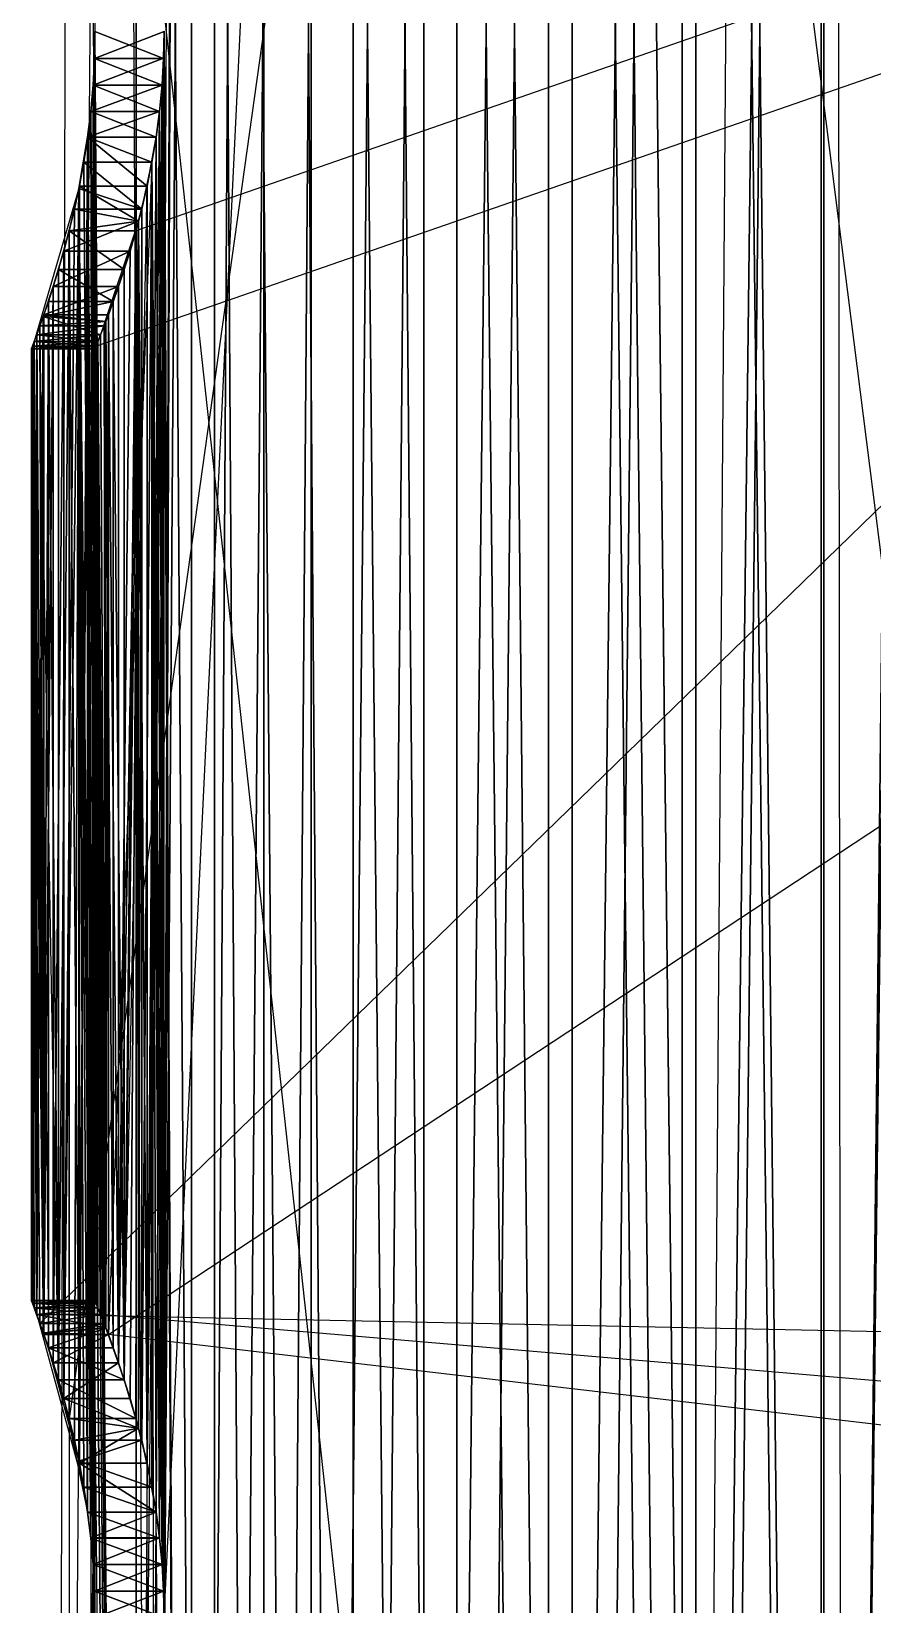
# Model space of a CAD drawing. Extents: x 234 to 504, y 2754 to 8450.
# Drawn here: x 234.2 to 371.6, y 5345.1 to 5601.9 of the extents above; entities that cross this region are included whole.
import ezdxf

# ---------------------------------------------------------------- set-up
doc = ezdxf.new("R2010")
doc.units = 0
doc.layers.get('0').update_dxf_attribs({"linetype": 'CONTINUOUS'})

msp = doc.modelspace()

# ---------------------------------------------------------------- linework, layer by layer
at = {"color": 7}
for points in [[(260.38, 6551.26, -296.42), (260.38, 4652.49, -296.42), (255.9, 5342.95, -287.59), (260.38, 6551.26, -296.42), (255.9, 5342.95, -287.59), (260.38, 4652.49, -296.42), (255.81, 5338.57, -287.41), (255.9, 5342.95, -287.59), (405.27, 8450.03, -116.97)], [(385.98, 6551.26, -102.26), (363.16, 4652.49, -101.29), (363.16, 6551.26, -101.29), (363.16, 4652.49, -101.29), (385.98, 6551.26, -102.26), (385.98, 4652.49, -102.26), (363.16, 4652.49, -101.29), (363.16, 4652.49, -101.29), (385.98, 4652.49, -102.26), (368.88, 2753.73, -101.17), (363.16, 4652.49, -101.29), (368.88, 2753.73, -101.17), (385.98, 4652.49, -102.26), (385.98, 2753.73, -102.26), (368.88, 2753.73, -101.17), (303.72, 8450.03, -129.98)], [(303.72, 8450.03, -129.98), (368.88, 2753.73, -111.52)], [(363.16, 6551.26, -101.29), (340.51, 4652.49, -104.19), (340.51, 4652.49, -104.19), (363.16, 6551.26, -101.29), (363.16, 4652.49, -101.29), (340.51, 4652.49, -104.19), (368.88, 8450.03, -101.17)], [(363.16, 8450.03, -101.29), (368.88, 2753.73, -101.17)], [(241.93, 6551.26, -190.95), (237.81, 4783.47, -205.01)], [(405.27, 6551.26, -116.97), (240.41, 5375.49, -276.1), (242.06, 5368.21, -281.02), (240.41, 5569.34, -276.1), (240.41, 5375.49, -276.1), (240.41, 5116.56, -276.1), (242.06, 5109.29, -281.02), (240.41, 5310.42, -276.1), (240.41, 5116.56, -276.1), (240.41, 4857.64, -276.1)], [(241.93, 6551.26, -280.66), (493.16, 4566.18, -287.59), (491.57, 4652.49, -291.27), (491.57, 2753.73, -291.27), (493.16, 4566.18, -287.59), (491.57, 2753.73, -291.27), (491.57, 4652.49, -291.27), (480.43, 4652.49, -311.2), (491.57, 2753.73, -291.27)], [(251.34, 6551.26, -301.47), (244.52, 5597.49, -287.41), (244.29, 5593.12, -286.85), (251.34, 4652.49, -301.47), (244.52, 5597.49, -287.41), (251.34, 4652.49, -301.47), (244.29, 5593.12, -286.85), (243.91, 5588.82, -285.92), (251.34, 4652.49, -301.47)], [(251.34, 6551.26, -170.14), (251.34, 4652.49, -170.14), (244.6, 5601.89, -184.02), (251.34, 4652.49, -170.14), (251.34, 6551.26, -170.14)], [(246.38, 6551.26, -214.8), (255.9, 4566.2, -184.02), (255.81, 4561.79, -184.21), (260.38, 4652.49, -175.19), (255.9, 4566.2, -184.02), (260.38, 4652.49, -175.19), (255.81, 4561.79, -184.21), (260.38, 2753.73, -175.19), (260.38, 4652.49, -175.19), (260.38, 4652.49, -175.19), (260.38, 2753.73, -175.19), (272.18, 4652.49, -157.73), (260.38, 4652.49, -175.19), (272.18, 4652.49, -157.73), (260.38, 2753.73, -175.19)], [(251.34, 6551.26, -301.47), (264.12, 4652.49, -320.39), (264.12, 4652.49, -320.39), (251.34, 6551.26, -301.47), (251.34, 4652.49, -301.47), (264.12, 4652.49, -320.39), (251.34, 4652.49, -301.47), (251.34, 6551.26, -301.47)], [(264.12, 6551.26, -151.22), (251.34, 4652.49, -170.14), (251.34, 4652.49, -170.14), (264.12, 6551.26, -151.22), (264.12, 4652.49, -151.22), (251.34, 4652.49, -170.14), (264.12, 4652.49, -151.22), (264.12, 6551.26, -151.22)], [(260.38, 6551.26, -296.42), (255.14, 5356.02, -285.91), (254.59, 5360.2, -284.63), (255.9, 5601.88, -287.59), (255.14, 5356.02, -285.91), (255.9, 5601.88, -287.59), (254.59, 5360.2, -284.63), (253.11, 5368.21, -281.02), (255.9, 5601.88, -287.59)], [(260.38, 4652.49, -296.42), (255.15, 5329.89, -285.92), (255.56, 5334.2, -286.85), (260.38, 4652.49, -296.42), (255.9, 5342.95, -287.59), (255.81, 5347.34, -287.41), (260.38, 6551.26, -296.42), (255.9, 5342.95, -287.59), (255.9, 5601.88, -287.59)], [(260.38, 6551.26, -296.42), (255.81, 5347.34, -287.41), (255.9, 5601.88, -287.59)], [(260.38, 6551.26, -175.19), (255.81, 5338.56, -184.21)], [(255.9, 5601.9, -184.02), (260.38, 4652.49, -175.19), (260.38, 6551.26, -175.19)], [(260.38, 6551.26, -175.19), (260.38, 4652.49, -175.19), (272.18, 6551.26, -157.73)], [(272.18, 6551.26, -157.73), (260.38, 4652.49, -175.19), (272.18, 4652.49, -157.73), (272.18, 6551.26, -157.73)], [(272.18, 6551.26, -313.88), (272.18, 4652.49, -313.88), (260.38, 6551.26, -296.42)], [(260.38, 6551.26, -296.42), (272.18, 4652.49, -313.88), (260.38, 4652.49, -296.42), (260.38, 6551.26, -296.42)], [(264.12, 6551.26, -320.39), (279.93, 4652.49, -336.88), (279.93, 4652.49, -336.88), (264.12, 6551.26, -320.39), (264.12, 4652.49, -320.39), (279.93, 4652.49, -336.88), (264.12, 4652.49, -320.39), (264.12, 6551.26, -320.39)], [(279.93, 6551.26, -134.74), (264.12, 4652.49, -151.22), (264.12, 4652.49, -151.22), (279.93, 6551.26, -134.74), (279.93, 4652.49, -134.74), (264.12, 4652.49, -151.22), (279.93, 4652.49, -134.74), (279.93, 6551.26, -134.74)], [(272.18, 6551.26, -157.73), (272.18, 4652.49, -157.73), (286.77, 6551.26, -142.51)], [(286.77, 6551.26, -142.51), (272.18, 4652.49, -157.73), (286.77, 4652.49, -142.51), (286.77, 6551.26, -142.51)], [(286.77, 6551.26, -329.1), (286.77, 4652.49, -329.1), (272.18, 6551.26, -313.88)], [(272.18, 6551.26, -313.88), (286.77, 4652.49, -329.1), (272.18, 4652.49, -313.88), (272.18, 6551.26, -313.88)], [(279.93, 6551.26, -336.88), (298.29, 4652.49, -350.46), (298.29, 4652.49, -350.46), (279.93, 6551.26, -336.88), (279.93, 4652.49, -336.88), (298.29, 4652.49, -350.46), (279.93, 4652.49, -336.88), (279.93, 6551.26, -336.88)], [(298.29, 6551.26, -121.16), (279.93, 4652.49, -134.74), (279.93, 4652.49, -134.74), (298.29, 6551.26, -121.16), (298.29, 4652.49, -121.16), (279.93, 4652.49, -134.74), (298.29, 4652.49, -121.16), (298.29, 6551.26, -121.16)], [(286.77, 6551.26, -142.51), (286.77, 4652.49, -142.51), (303.72, 6551.26, -129.98)], [(303.72, 6551.26, -129.98), (286.77, 4652.49, -142.51), (303.72, 4652.49, -129.98), (303.72, 6551.26, -129.98)], [(303.72, 6551.26, -341.64), (303.72, 4652.49, -341.64), (286.77, 6551.26, -329.1)], [(286.77, 6551.26, -329.1), (303.72, 4652.49, -341.64), (286.77, 4652.49, -329.1), (286.77, 6551.26, -329.1)], [(298.29, 6551.26, -350.46), (318.68, 4652.49, -360.74), (318.68, 4652.49, -360.74), (298.29, 6551.26, -350.46), (298.29, 4652.49, -350.46), (318.68, 4652.49, -360.74), (298.29, 4652.49, -350.46), (298.29, 6551.26, -350.46)], [(318.68, 6551.26, -110.88), (298.29, 4652.49, -121.16), (298.29, 4652.49, -121.16), (318.68, 6551.26, -110.88), (318.68, 4652.49, -110.88), (298.29, 4652.49, -121.16), (318.68, 4652.49, -110.88), (318.68, 6551.26, -110.88)], [(303.72, 6551.26, -129.98), (303.72, 4652.49, -129.98), (322.54, 6551.26, -120.49)], [(322.54, 6551.26, -120.49), (303.72, 4652.49, -129.98), (322.54, 4652.49, -120.49), (322.54, 6551.26, -120.49)], [(322.54, 6551.26, -351.13), (322.54, 4652.49, -351.13), (303.72, 6551.26, -341.64)], [(303.72, 6551.26, -341.64), (322.54, 4652.49, -351.13), (303.72, 4652.49, -341.64), (303.72, 6551.26, -341.64)], [(318.68, 6551.26, -360.74), (340.51, 4652.49, -367.42), (340.51, 4652.49, -367.42), (318.68, 6551.26, -360.74), (318.68, 4652.49, -360.74), (340.51, 4652.49, -367.42), (318.68, 4652.49, -360.74), (318.68, 6551.26, -360.74)], [(340.51, 6551.26, -104.19), (318.68, 4652.49, -110.88), (318.68, 4652.49, -110.88), (340.51, 6551.26, -104.19), (340.51, 4652.49, -104.19), (318.68, 4652.49, -110.88), (340.51, 4652.49, -104.19), (340.51, 6551.26, -104.19)], [(322.54, 6551.26, -120.49), (322.54, 4652.49, -120.49), (342.7, 6551.26, -114.31)], [(342.7, 6551.26, -114.31), (322.54, 4652.49, -120.49), (342.7, 4652.49, -114.31), (342.7, 6551.26, -114.31)], [(342.7, 6551.26, -357.3), (342.7, 4652.49, -357.3), (322.54, 6551.26, -351.13)], [(322.54, 6551.26, -351.13), (342.7, 4652.49, -357.3), (322.54, 4652.49, -351.13), (322.54, 6551.26, -351.13)], [(340.51, 6551.26, -367.42), (363.16, 4652.49, -370.33), (363.16, 4652.49, -370.33), (340.51, 6551.26, -367.42), (340.51, 4652.49, -367.42), (363.16, 4652.49, -370.33), (340.51, 4652.49, -367.42), (340.51, 6551.26, -367.42)], [(342.7, 6551.26, -114.31), (342.7, 4652.49, -114.31), (363.6, 6551.26, -111.64)], [(363.6, 6551.26, -111.64), (342.7, 4652.49, -114.31), (363.6, 4652.49, -111.64), (363.6, 6551.26, -111.64)], [(363.6, 6551.26, -359.98), (363.6, 4652.49, -359.98), (342.7, 6551.26, -357.3)], [(342.7, 6551.26, -357.3), (363.6, 4652.49, -359.98), (342.7, 4652.49, -357.3), (342.7, 6551.26, -357.3)], [(363.16, 6551.26, -370.33), (385.98, 4652.49, -369.36), (385.98, 4652.49, -369.36), (363.16, 6551.26, -370.33), (363.16, 4652.49, -370.33), (385.98, 4652.49, -369.36), (363.16, 4652.49, -370.33), (363.16, 6551.26, -370.33)], [(363.6, 6551.26, -111.64), (363.6, 4652.49, -111.64), (384.67, 6551.26, -112.53)], [(384.67, 6551.26, -112.53), (363.6, 4652.49, -111.64), (384.67, 4652.49, -112.53), (384.67, 6551.26, -112.53)], [(363.6, 6551.26, -359.98), (384.67, 4652.49, -359.08), (363.6, 4652.49, -359.98), (363.6, 6551.26, -359.98)], [(493, 5653.27, -242.18), (251.31, 5569.34, -276.1), (251.73, 5570.91, -277.31), (249.4, 5381.83, -270.02), (251.31, 5569.34, -276.1), (251.31, 5310.42, -276.1), (251.73, 5311.98, -277.31), (249.4, 5122.9, -270.02), (251.31, 5310.42, -276.1), (490.16, 4869.2, -262.96), (489.13, 4866.27, -267.22), (490.16, 5039.93, -262.96), (490.16, 4869.2, -262.96), (244.62, 4617.92, -238.01), (244.6, 4617.97, -235.81), (244.6, 4652.49, -235.81), (244.62, 4617.92, -238.01), (251.31, 4274.73, -276.1), (251.73, 4276.29, -277.31), (249.4, 4087.21, -270.02), (251.31, 4274.73, -276.1), (251.31, 4015.81, -276.1)], [(500.75, 5387.05, -262.96), (235.1, 5392.47, -220.64), (234.4, 5550.51, -229.23), (234.68, 5551.26, -224.88), (235.1, 5392.47, -220.64), (242.78, 5364.28, -188.62), (241.98, 5368.57, -190.8), (241.98, 5576.26, -190.8), (242.78, 5364.28, -188.62), (241.98, 5576.26, -190.8), (241.98, 5368.57, -190.8), (241.26, 5371.95, -192.9), (241.98, 5576.26, -190.8), (241.98, 5576.26, -190.8), (241.26, 5371.95, -192.9), (239.53, 5378.78, -198.42), (241.98, 5576.26, -190.8), (234.68, 5551.26, -224.88), (235.1, 5552.36, -220.64), (235.1, 5392.47, -220.64), (234.68, 5551.26, -224.88), (235.1, 5392.47, -220.64), (235.1, 5552.36, -220.64), (236.18, 5555.36, -213.05), (235.1, 5392.47, -220.64), (235.1, 5392.47, -220.64), (236.18, 5555.36, -213.05), (236.18, 5389.47, -213.05), (235.1, 5392.47, -220.64), (236.18, 5389.47, -213.05), (236.18, 5555.36, -213.05), (236.27, 5389.19, -212.49), (236.18, 5389.47, -213.05), (236.18, 5555.36, -213.05), (236.27, 5555.64, -212.49), (236.27, 5389.19, -212.49), (236.18, 5555.36, -213.05), (236.27, 5389.19, -212.49), (236.27, 5555.64, -212.49), (237.81, 5560.24, -205.01), (236.27, 5389.19, -212.49), (236.27, 5389.19, -212.49), (237.81, 5560.24, -205.01), (237.81, 5384.59, -205.01), (236.27, 5389.19, -212.49), (237.81, 5384.59, -205.01), (237.81, 5560.24, -205.01), (239.53, 5566.04, -198.42), (237.81, 5384.59, -205.01), (237.81, 5384.59, -205.01), (239.53, 5566.04, -198.42), (239.53, 5378.78, -198.42), (237.81, 5384.59, -205.01), (239.53, 5378.78, -198.42), (239.53, 5566.04, -198.42), (241.26, 5572.88, -192.9), (239.53, 5378.78, -198.42), (239.53, 5378.78, -198.42), (241.26, 5572.88, -192.9), (241.98, 5576.26, -190.8), (239.53, 5378.78, -198.42), (243.4, 5360.2, -284.63), (243.4, 5584.62, -284.63), (242.06, 5368.21, -281.02), (243.4, 5360.2, -284.63), (242.06, 5368.21, -281.02), (243.4, 5584.62, -284.63), (242.06, 5576.62, -281.02), (242.06, 5368.21, -281.02), (242.06, 5368.21, -281.02), (242.06, 5576.62, -281.02), (240.41, 5569.34, -276.1), (242.06, 5368.21, -281.02), (237.01, 5387.05, -262.96), (238.66, 5381.83, -270.02), (237.01, 5557.78, -262.96), (237.01, 5387.05, -262.96), (240.41, 5375.49, -276.1), (240.41, 5569.34, -276.1), (238.66, 5381.83, -270.02), (240.41, 5375.49, -276.1), (238.66, 5381.83, -270.02), (240.41, 5569.34, -276.1), (238.66, 5563, -270.02), (238.66, 5381.83, -270.02), (238.66, 5381.83, -270.02), (238.66, 5563, -270.02), (237.01, 5557.78, -262.96), (238.66, 5381.83, -270.02), (235.63, 5553.83, -255.12), (235.1, 5552.36, -250.98), (236.19, 5389.43, -258.64), (235.63, 5553.83, -255.12), (237.01, 5387.05, -262.96), (237.01, 5557.78, -262.96), (236.19, 5389.43, -258.64), (237.01, 5387.05, -262.96), (236.19, 5389.43, -258.64), (237.01, 5557.78, -262.96), (236.18, 5555.36, -258.56), (236.19, 5389.43, -258.64), (236.19, 5389.43, -258.64), (236.18, 5555.36, -258.56), (235.63, 5553.83, -255.12), (236.19, 5389.43, -258.64), (235.1, 5392.47, -220.64), (234.68, 5393.58, -224.9), (234.4, 5550.51, -229.23), (235.1, 5392.47, -220.64), (234.4, 5550.51, -229.23), (234.68, 5393.58, -224.9), (234.4, 5394.32, -229.23), (234.4, 5550.51, -229.23), (234.4, 5550.51, -229.23), (234.4, 5394.32, -229.23), (234.24, 5550.09, -235.81), (234.4, 5550.51, -229.23), (234.24, 5550.09, -235.81), (234.4, 5394.32, -229.23), (234.24, 5394.74, -235.81), (234.24, 5550.09, -235.81), (234.24, 5550.09, -235.81), (234.24, 5394.74, -235.81), (234.26, 5550.14, -238), (234.24, 5550.09, -235.81), (234.26, 5550.14, -238), (234.24, 5394.74, -235.81), (234.26, 5394.69, -238.01), (234.26, 5550.14, -238), (234.26, 5550.14, -238), (234.26, 5394.69, -238.01), (234.4, 5550.51, -242.38), (234.26, 5550.14, -238), (234.26, 5394.69, -238.01), (234.4, 5394.32, -242.4), (234.4, 5550.51, -242.38), (234.26, 5394.69, -238.01), (234.4, 5550.51, -242.38), (234.4, 5394.32, -242.4), (234.68, 5393.58, -246.72), (234.4, 5550.51, -242.38), (234.4, 5550.51, -242.38), (234.68, 5393.58, -246.72), (235.09, 5392.47, -250.96), (234.4, 5550.51, -242.38), (235.1, 5552.36, -250.98), (234.68, 5551.25, -246.72), (236.19, 5389.43, -258.64), (235.1, 5552.36, -250.98), (236.19, 5389.43, -258.64), (234.68, 5551.25, -246.72), (234.4, 5550.51, -242.38), (236.19, 5389.43, -258.64), (236.19, 5389.43, -258.64), (234.4, 5550.51, -242.38), (235.63, 5391, -255.12), (236.19, 5389.43, -258.64), (235.63, 5391, -255.12), (234.4, 5550.51, -242.38), (235.09, 5392.47, -250.96), (235.63, 5391, -255.12), (502.13, 5649.93, -216.51)], [(485.52, 5371.95, -192.9), (245.52, 5392.47, -250.96), (245.08, 5393.58, -246.72), (244.77, 5550.51, -242.38), (245.52, 5392.47, -250.96), (245.52, 5392.47, -250.96), (244.77, 5550.51, -242.38), (246.11, 5391, -255.12), (245.52, 5392.47, -250.96), (245.08, 5393.58, -246.72), (244.77, 5394.32, -242.41), (244.77, 5550.51, -242.38), (245.08, 5393.58, -246.72), (244.77, 5550.51, -242.38), (244.77, 5394.32, -242.41), (244.62, 5394.69, -238.01), (244.77, 5550.51, -242.38), (244.77, 5550.51, -242.38), (244.62, 5394.69, -238.01), (244.62, 5550.14, -238), (244.77, 5550.51, -242.38), (246.11, 5391, -255.12), (244.77, 5550.51, -242.38), (246.39, 5390.26, -256.86), (246.11, 5391, -255.12), (246.39, 5390.26, -256.86), (244.77, 5550.51, -242.38), (245.08, 5551.25, -246.72), (246.39, 5390.26, -256.86), (246.39, 5390.26, -256.86), (245.08, 5551.25, -246.72), (245.53, 5552.36, -250.98), (246.39, 5390.26, -256.86), (249.4, 5381.83, -270.02), (251.73, 5570.91, -277.31), (251.31, 5375.49, -276.1), (249.4, 5381.83, -270.02), (253.11, 5576.62, -281.02), (253.11, 5368.21, -281.02), (251.73, 5570.91, -277.31), (253.11, 5576.62, -281.02), (251.73, 5570.91, -277.31), (253.11, 5368.21, -281.02), (251.73, 5373.92, -277.31), (251.73, 5570.91, -277.31), (251.73, 5570.91, -277.31), (251.73, 5373.92, -277.31), (251.31, 5375.49, -276.1), (251.73, 5570.91, -277.31), (245.53, 5552.36, -250.98), (246.11, 5553.83, -255.12), (246.39, 5390.26, -256.86), (245.53, 5552.36, -250.98), (246.39, 5390.26, -256.86), (246.11, 5553.83, -255.12), (246.38, 5554.54, -256.81), (246.39, 5390.26, -256.86), (246.39, 5390.26, -256.86), (246.38, 5554.54, -256.81), (247.6, 5387.05, -262.96), (246.39, 5390.26, -256.86), (247.6, 5387.05, -262.96), (246.38, 5554.54, -256.81), (247.6, 5557.78, -262.96), (247.6, 5387.05, -262.96), (247.6, 5387.05, -262.96), (247.6, 5557.78, -262.96), (249.4, 5381.83, -270.02), (247.6, 5387.05, -262.96), (249.4, 5381.83, -270.02), (247.6, 5557.78, -262.96), (249.4, 5563, -270.02), (249.4, 5381.83, -270.02), (249.4, 5381.83, -270.02), (249.4, 5563, -270.02), (251.31, 5569.34, -276.1), (249.4, 5381.83, -270.02), (248.47, 5384.59, -205.01), (251.73, 5570.91, -194.3), (250.35, 5566.04, -198.42), (248.47, 5384.59, -205.01), (250.35, 5566.04, -198.42), (248.47, 5560.24, -205.01), (248.47, 5384.59, -205.01), (250.35, 5566.04, -198.42), (248.47, 5384.59, -205.01), (248.47, 5560.24, -205.01), (246.8, 5555.64, -212.49), (248.47, 5384.59, -205.01), (248.47, 5384.59, -205.01), (246.8, 5555.64, -212.49), (246.8, 5389.19, -212.49), (248.47, 5384.59, -205.01), (248.47, 5384.59, -205.01), (250.35, 5378.78, -198.42), (251.73, 5570.91, -194.3), (248.47, 5384.59, -205.01), (251.73, 5570.91, -194.3), (250.35, 5378.78, -198.42), (251.73, 5373.92, -194.3), (251.73, 5570.91, -194.3), (251.73, 5570.91, -194.3), (251.73, 5373.92, -194.3), (252.24, 5572.88, -192.9), (251.73, 5570.91, -194.3), (252.24, 5572.88, -192.9), (251.73, 5373.92, -194.3), (252.24, 5371.95, -192.9), (252.24, 5572.88, -192.9), (252.24, 5572.88, -192.9), (252.24, 5371.95, -192.9), (253.9, 5580.55, -188.62), (252.24, 5572.88, -192.9), (253.9, 5580.55, -188.62), (252.24, 5371.95, -192.9), (253.9, 5364.28, -188.62), (253.9, 5580.55, -188.62), (253.9, 5580.55, -188.62), (253.9, 5364.28, -188.62), (254.59, 5360.23, -186.99), (253.9, 5580.55, -188.62), (246.8, 5389.19, -212.49), (246.8, 5555.64, -212.49), (246.38, 5390.29, -214.8), (246.8, 5389.19, -212.49), (246.38, 5390.29, -214.8), (246.8, 5555.64, -212.49), (246.38, 5554.54, -214.8), (246.38, 5390.29, -214.8), (246.38, 5390.29, -214.8), (246.38, 5554.54, -214.8), (245.52, 5552.36, -220.64), (246.38, 5390.29, -214.8), (245.52, 5552.36, -220.64), (245.08, 5551.26, -224.88), (246.38, 5390.29, -214.8), (245.52, 5552.36, -220.64), (246.38, 5390.29, -214.8), (245.08, 5551.26, -224.88), (244.77, 5550.51, -229.23), (246.38, 5390.29, -214.8), (246.38, 5390.29, -214.8), (244.77, 5550.51, -229.23), (245.52, 5392.47, -220.64), (246.38, 5390.29, -214.8), (245.52, 5392.47, -220.64), (244.77, 5550.51, -229.23), (245.08, 5393.58, -224.9), (245.52, 5392.47, -220.64), (244.62, 5550.14, -238), (244.62, 5394.69, -238.01), (244.6, 5550.09, -235.81), (244.62, 5550.14, -238), (244.6, 5550.09, -235.81), (244.62, 5394.69, -238.01), (244.6, 5394.74, -235.81), (244.6, 5550.09, -235.81), (244.6, 5550.09, -235.81), (244.6, 5394.74, -235.81), (244.77, 5550.51, -229.23), (244.6, 5550.09, -235.81), (244.77, 5550.51, -229.23), (244.6, 5394.74, -235.81), (244.77, 5394.32, -229.23), (244.77, 5550.51, -229.23), (244.77, 5550.51, -229.23), (244.77, 5394.32, -229.23), (245.08, 5393.58, -224.9), (244.77, 5550.51, -229.23), (486.45, 5634.41, -276.1)], [(236.18, 4652.49, -258.56), (243.91, 5614.94, -285.92)], [(251.34, 4652.49, -170.14), (244.52, 5597.48, -184.21), (244.6, 5601.89, -184.02), (251.34, 4652.49, -170.14), (244.29, 5610.61, -184.76)], [(481.86, 3530.49, -184.02), (255.81, 5606.27, -184.21)], [(244.6, 5601.89, -184.02), (255.81, 5597.48, -184.21), (255.9, 5601.9, -184.02), (255.81, 5597.48, -184.21), (244.6, 5601.89, -184.02), (244.52, 5597.48, -184.21), (255.81, 5597.48, -184.21), (255.81, 5597.48, -184.21), (244.52, 5597.48, -184.21), (255.56, 5593.1, -184.77), (255.81, 5597.48, -184.21), (255.56, 5593.1, -184.77), (244.52, 5597.48, -184.21), (244.29, 5593.1, -184.77), (255.56, 5593.1, -184.77), (255.56, 5593.1, -184.77), (244.29, 5593.1, -184.77), (255.15, 5588.83, -185.69), (255.56, 5593.1, -184.77), (255.15, 5588.83, -185.69), (244.29, 5593.1, -184.77), (243.91, 5588.83, -185.69), (255.15, 5588.83, -185.69), (255.15, 5588.83, -185.69), (243.91, 5588.83, -185.69), (254.59, 5584.63, -186.98), (255.15, 5588.83, -185.69), (254.59, 5584.63, -186.98), (243.91, 5588.83, -185.69), (243.41, 5584.63, -186.98), (254.59, 5584.63, -186.98), (254.59, 5584.63, -186.98), (243.41, 5584.63, -186.98), (253.9, 5580.55, -188.62), (254.59, 5584.63, -186.98), (253.9, 5580.55, -188.62), (243.41, 5584.63, -186.98), (242.78, 5580.55, -188.62), (253.9, 5580.55, -188.62), (253.9, 5580.55, -188.62), (242.78, 5580.55, -188.62), (252.24, 5572.88, -192.9), (253.9, 5580.55, -188.62), (242.78, 5580.55, -188.62), (241.98, 5576.26, -190.8), (252.24, 5572.88, -192.9), (242.78, 5580.55, -188.62), (252.24, 5572.88, -192.9), (241.98, 5576.26, -190.8), (241.26, 5572.88, -192.9), (252.24, 5572.88, -192.9), (252.24, 5572.88, -192.9), (241.26, 5572.88, -192.9), (251.73, 5570.91, -194.3), (252.24, 5572.88, -192.9), (251.73, 5570.91, -194.3), (241.26, 5572.88, -192.9), (239.53, 5566.04, -198.42), (251.73, 5570.91, -194.3), (251.73, 5570.91, -194.3), (239.53, 5566.04, -198.42), (250.35, 5566.04, -198.42), (251.73, 5570.91, -194.3), (250.35, 5566.04, -198.42), (239.53, 5566.04, -198.42), (237.81, 5560.24, -205.01), (250.35, 5566.04, -198.42), (250.35, 5566.04, -198.42), (237.81, 5560.24, -205.01), (248.47, 5560.24, -205.01), (250.35, 5566.04, -198.42), (248.47, 5560.24, -205.01), (237.81, 5560.24, -205.01), (236.27, 5555.64, -212.49), (248.47, 5560.24, -205.01), (248.47, 5560.24, -205.01), (236.27, 5555.64, -212.49), (246.8, 5555.64, -212.49), (248.47, 5560.24, -205.01), (246.8, 5555.64, -212.49), (236.27, 5555.64, -212.49), (246.38, 5554.54, -214.8), (246.8, 5555.64, -212.49), (246.38, 5554.54, -214.8), (236.27, 5555.64, -212.49), (236.18, 5555.36, -213.05), (246.38, 5554.54, -214.8), (246.38, 5554.54, -214.8), (236.18, 5555.36, -213.05), (245.52, 5552.36, -220.64), (246.38, 5554.54, -214.8), (245.52, 5552.36, -220.64), (236.18, 5555.36, -213.05), (235.1, 5552.36, -220.64), (245.52, 5552.36, -220.64), (245.52, 5552.36, -220.64), (235.1, 5552.36, -220.64), (245.08, 5551.26, -224.88), (245.52, 5552.36, -220.64), (245.08, 5551.26, -224.88), (235.1, 5552.36, -220.64), (234.68, 5551.26, -224.88), (245.08, 5551.26, -224.88), (245.08, 5551.26, -224.88), (234.68, 5551.26, -224.88), (244.77, 5550.51, -229.23), (245.08, 5551.26, -224.88), (244.77, 5550.51, -229.23), (234.68, 5551.26, -224.88), (234.4, 5550.51, -229.23), (244.77, 5550.51, -229.23), (244.77, 5550.51, -229.23), (234.4, 5550.51, -229.23), (244.6, 5550.09, -235.81), (244.77, 5550.51, -229.23), (244.6, 5550.09, -235.81), (234.4, 5550.51, -229.23), (234.24, 5550.09, -235.81), (244.6, 5550.09, -235.81), (244.6, 5550.09, -235.81), (234.24, 5550.09, -235.81), (244.62, 5550.14, -238), (244.6, 5550.09, -235.81), (244.62, 5550.14, -238), (234.24, 5550.09, -235.81), (234.26, 5550.14, -238), (244.62, 5550.14, -238), (244.62, 5550.14, -238), (234.26, 5550.14, -238), (244.77, 5550.51, -242.38), (244.62, 5550.14, -238), (244.77, 5550.51, -242.38), (234.26, 5550.14, -238), (234.4, 5550.51, -242.38), (244.77, 5550.51, -242.38), (244.77, 5550.51, -242.38), (234.4, 5550.51, -242.38), (245.08, 5551.25, -246.72), (244.77, 5550.51, -242.38), (245.08, 5551.25, -246.72), (234.4, 5550.51, -242.38), (234.68, 5551.25, -246.72), (245.08, 5551.25, -246.72), (245.08, 5551.25, -246.72), (234.68, 5551.25, -246.72), (245.53, 5552.36, -250.98), (245.08, 5551.25, -246.72), (245.53, 5552.36, -250.98), (234.68, 5551.25, -246.72), (235.1, 5552.36, -250.98), (245.53, 5552.36, -250.98), (245.53, 5552.36, -250.98), (235.1, 5552.36, -250.98), (246.11, 5553.83, -255.12), (245.53, 5552.36, -250.98), (246.11, 5553.83, -255.12), (235.1, 5552.36, -250.98), (235.63, 5553.83, -255.12), (246.11, 5553.83, -255.12), (246.11, 5553.83, -255.12), (235.63, 5553.83, -255.12), (246.38, 5554.54, -256.81), (246.11, 5553.83, -255.12), (246.38, 5554.54, -256.81), (235.63, 5553.83, -255.12), (236.18, 5555.36, -258.56), (246.38, 5554.54, -256.81), (246.38, 5554.54, -256.81), (236.18, 5555.36, -258.56), (247.6, 5557.78, -262.96), (246.38, 5554.54, -256.81), (236.18, 5555.36, -258.56), (237.01, 5557.78, -262.96), (247.6, 5557.78, -262.96), (236.18, 5555.36, -258.56), (247.6, 5557.78, -262.96), (237.01, 5557.78, -262.96), (238.66, 5563, -270.02), (247.6, 5557.78, -262.96), (247.6, 5557.78, -262.96), (238.66, 5563, -270.02), (249.4, 5563, -270.02), (247.6, 5557.78, -262.96), (249.4, 5563, -270.02), (238.66, 5563, -270.02), (240.41, 5569.34, -276.1), (249.4, 5563, -270.02), (249.4, 5563, -270.02), (240.41, 5569.34, -276.1), (251.31, 5569.34, -276.1), (249.4, 5563, -270.02), (251.31, 5569.34, -276.1), (240.41, 5569.34, -276.1), (251.73, 5570.91, -277.31), (251.31, 5569.34, -276.1), (251.73, 5570.91, -277.31), (240.41, 5569.34, -276.1), (242.06, 5576.62, -281.02), (251.73, 5570.91, -277.31), (251.73, 5570.91, -277.31), (242.06, 5576.62, -281.02), (253.11, 5576.62, -281.02), (251.73, 5570.91, -277.31), (253.11, 5576.62, -281.02), (242.06, 5576.62, -281.02), (243.4, 5584.62, -284.63), (253.11, 5576.62, -281.02), (253.11, 5576.62, -281.02), (243.4, 5584.62, -284.63), (254.59, 5584.62, -284.63), (253.11, 5576.62, -281.02), (254.59, 5584.62, -284.63), (243.4, 5584.62, -284.63), (255.15, 5588.81, -285.92), (254.59, 5584.62, -284.63), (255.15, 5588.81, -285.92), (243.4, 5584.62, -284.63), (243.91, 5588.82, -285.92), (255.15, 5588.81, -285.92), (255.15, 5588.81, -285.92), (243.91, 5588.82, -285.92), (255.56, 5593.12, -286.85), (255.15, 5588.81, -285.92), (255.56, 5593.12, -286.85), (243.91, 5588.82, -285.92), (244.29, 5593.12, -286.85), (255.56, 5593.12, -286.85), (255.56, 5593.12, -286.85), (244.29, 5593.12, -286.85), (255.81, 5597.5, -287.41), (255.56, 5593.12, -286.85), (255.81, 5597.5, -287.41), (244.29, 5593.12, -286.85), (244.52, 5597.49, -287.41), (255.81, 5597.5, -287.41), (255.81, 5597.5, -287.41), (244.52, 5597.49, -287.41), (255.9, 5601.88, -287.59), (255.81, 5597.5, -287.41), (255.9, 5601.88, -287.59), (244.52, 5597.49, -287.41), (244.6, 5601.88, -287.59)], [(251.34, 2753.73, -170.14), (264.12, 4652.49, -151.22), (264.12, 4652.49, -151.22), (251.34, 2753.73, -170.14), (251.34, 4652.49, -170.14), (264.12, 4652.49, -151.22), (251.34, 4652.49, -170.14), (251.34, 2753.73, -170.14), (244.52, 4561.79, -184.21), (251.34, 4652.49, -170.14), (251.34, 4652.49, -170.14), (244.52, 4561.79, -184.21), (244.6, 4566.2, -184.02), (251.34, 4652.49, -170.14), (244.6, 5601.89, -184.02)], [(244.6, 5601.88, -287.59), (251.34, 4652.49, -301.47), (251.34, 4652.49, -301.47), (244.6, 5601.88, -287.59), (244.52, 5597.49, -287.41), (251.34, 4652.49, -301.47), (493.24, 3785.03, -184.21)], [(246.38, 4652.49, -214.8), (255.9, 5601.9, -184.02), (255.81, 5597.48, -184.21), (260.38, 4652.49, -175.19), (255.9, 5601.9, -184.02)], [(255.9, 5601.88, -287.59), (255.56, 5351.7, -286.85), (255.14, 5356.02, -285.91), (255.9, 5601.88, -287.59), (251.73, 4856.08, -277.31), (251.73, 5053.06, -277.31), (253.11, 4850.36, -281.02)], [(255.9, 5601.88, -287.59), (253.11, 5368.21, -281.02), (255.81, 5597.5, -287.41), (255.9, 5601.88, -287.59)], [(255.9, 5601.88, -287.59), (255.81, 5347.34, -287.41), (255.56, 5351.7, -286.85), (255.9, 5601.88, -287.59)], [(251.34, 4652.49, -170.14), (244.29, 5593.1, -184.77), (244.52, 5597.48, -184.21), (251.34, 4652.49, -170.14)], [(253.11, 4850.36, -281.02), (255.56, 5075.28, -286.85), (255.81, 5079.65, -287.41), (253.11, 4850.36, -281.02), (253.11, 5368.21, -281.02), (253.11, 5576.62, -281.02), (254.59, 5584.62, -284.63), (253.11, 5368.21, -281.02), (254.59, 5584.62, -284.63), (255.15, 5588.81, -285.92), (253.11, 5368.21, -281.02), (254.59, 5584.62, -284.63), (253.11, 5368.21, -281.02), (255.15, 5588.81, -285.92), (255.56, 5593.12, -286.85), (253.11, 5368.21, -281.02), (253.11, 5368.21, -281.02), (255.56, 5593.12, -286.85), (255.81, 5597.5, -287.41), (253.11, 5368.21, -281.02), (249.4, 4786.23, -270.02)], [(255.9, 5342.97, -184.02), (255.81, 5597.48, -184.21), (255.56, 5593.1, -184.77), (255.9, 5342.97, -184.02)], [(260.38, 4652.49, -175.19), (255.81, 5597.48, -184.21), (255.9, 5342.97, -184.02)], [(251.34, 4652.49, -170.14), (242.78, 5580.55, -188.62), (244.6, 5342.97, -184.02), (241.98, 5576.26, -190.8), (242.78, 5580.55, -188.62), (241.98, 5576.26, -190.8), (244.6, 5342.97, -184.02), (244.52, 5347.34, -184.21), (241.98, 5576.26, -190.8), (241.98, 5576.26, -190.8), (244.52, 5347.34, -184.21), (244.29, 5351.69, -184.76), (241.98, 5576.26, -190.8), (244.29, 5351.69, -184.76), (243.91, 5356, -185.69), (241.98, 5576.26, -190.8), (244.29, 5351.69, -184.76), (241.98, 5576.26, -190.8), (243.91, 5356, -185.69), (243.4, 5360.23, -186.99), (241.98, 5576.26, -190.8), (241.98, 5576.26, -190.8), (243.4, 5360.23, -186.99), (242.78, 5364.28, -188.62), (241.98, 5576.26, -190.8), (243.41, 5584.63, -186.98), (243.91, 5588.83, -185.69), (244.6, 5342.97, -184.02), (243.41, 5584.63, -186.98), (244.6, 5342.97, -184.02), (243.91, 5588.83, -185.69), (244.29, 5593.1, -184.77), (244.6, 5342.97, -184.02)], [(244.6, 5342.97, -184.02), (244.29, 5593.1, -184.77), (251.34, 4652.49, -170.14)], [(255.9, 5342.97, -184.02), (255.56, 5593.1, -184.77), (255.15, 5588.83, -185.69), (255.9, 5342.97, -184.02), (255.15, 5588.83, -185.69), (254.59, 5584.63, -186.98), (255.9, 5342.97, -184.02), (255.15, 5588.83, -185.69), (255.9, 5342.97, -184.02), (254.59, 5584.63, -186.98), (253.9, 5580.55, -188.62), (255.9, 5342.97, -184.02)], [(251.34, 4652.49, -301.47), (243.91, 5588.82, -285.92), (243.4, 5584.62, -284.63), (251.34, 4652.49, -301.47), (244.29, 5351.7, -286.85), (243.4, 5584.62, -284.63), (243.91, 5356.02, -285.92), (244.29, 5351.7, -286.85), (243.91, 5356.02, -285.92), (243.4, 5584.62, -284.63), (243.4, 5360.2, -284.63), (243.91, 5356.02, -285.92), (243.91, 5329.89, -285.92)], [(244.6, 5342.97, -184.02), (242.78, 5580.55, -188.62), (243.41, 5584.63, -186.98), (244.6, 5342.97, -184.02)], [(243.91, 5329.89, -285.92), (244.29, 5351.7, -286.85), (244.52, 5347.34, -287.41), (243.4, 5584.62, -284.63), (244.29, 5351.7, -286.85), (243.4, 5584.62, -284.63), (244.52, 5347.34, -287.41), (244.6, 5342.95, -287.59), (243.4, 5584.62, -284.63), (243.4, 5584.62, -284.63), (244.6, 5342.95, -287.59)], [(251.34, 4652.49, -301.47), (243.4, 5584.62, -284.63), (251.34, 4652.49, -301.47)], [(255.9, 5342.97, -184.02), (253.9, 5580.55, -188.62), (255.81, 5347.34, -184.21), (255.9, 5342.97, -184.02)], [(260.38, 4652.49, -175.19), (254.59, 5360.23, -186.99), (255.15, 5356, -185.69), (253.9, 5580.55, -188.62), (254.59, 5360.23, -186.99), (253.9, 5580.55, -188.62), (255.15, 5356, -185.69), (255.56, 5351.69, -184.77), (253.9, 5580.55, -188.62), (253.9, 5580.55, -188.62), (255.56, 5351.69, -184.77), (255.81, 5347.34, -184.21), (253.9, 5580.55, -188.62), (254.59, 4807.86, -186.98)], [(244.6, 5342.95, -287.59), (255.81, 5347.34, -287.41), (255.9, 5342.95, -287.59), (255.81, 5347.34, -287.41), (244.6, 5342.95, -287.59), (244.52, 5347.34, -287.41), (255.81, 5347.34, -287.41), (255.81, 5347.34, -287.41), (244.52, 5347.34, -287.41), (255.56, 5351.7, -286.85), (255.81, 5347.34, -287.41), (255.56, 5351.7, -286.85), (244.52, 5347.34, -287.41), (244.29, 5351.7, -286.85), (255.56, 5351.7, -286.85), (255.56, 5351.7, -286.85), (244.29, 5351.7, -286.85), (255.14, 5356.02, -285.91), (255.56, 5351.7, -286.85), (255.14, 5356.02, -285.91), (244.29, 5351.7, -286.85), (243.91, 5356.02, -285.92), (255.14, 5356.02, -285.91), (255.14, 5356.02, -285.91), (243.91, 5356.02, -285.92), (254.59, 5360.2, -284.63), (255.14, 5356.02, -285.91), (243.91, 5356.02, -285.92), (243.4, 5360.2, -284.63), (254.59, 5360.2, -284.63), (243.91, 5356.02, -285.92), (254.59, 5360.2, -284.63), (243.4, 5360.2, -284.63), (242.06, 5368.21, -281.02), (254.59, 5360.2, -284.63), (254.59, 5360.2, -284.63), (242.06, 5368.21, -281.02), (253.11, 5368.21, -281.02), (254.59, 5360.2, -284.63), (253.11, 5368.21, -281.02), (242.06, 5368.21, -281.02), (251.73, 5373.92, -277.31), (253.11, 5368.21, -281.02), (251.73, 5373.92, -277.31), (242.06, 5368.21, -281.02), (240.41, 5375.49, -276.1), (251.73, 5373.92, -277.31), (251.73, 5373.92, -277.31), (240.41, 5375.49, -276.1), (251.31, 5375.49, -276.1), (251.73, 5373.92, -277.31), (251.31, 5375.49, -276.1), (240.41, 5375.49, -276.1), (238.66, 5381.83, -270.02), (251.31, 5375.49, -276.1), (251.31, 5375.49, -276.1), (238.66, 5381.83, -270.02), (249.4, 5381.83, -270.02), (251.31, 5375.49, -276.1), (249.4, 5381.83, -270.02), (238.66, 5381.83, -270.02), (237.01, 5387.05, -262.96), (249.4, 5381.83, -270.02), (249.4, 5381.83, -270.02), (237.01, 5387.05, -262.96), (247.6, 5387.05, -262.96), (249.4, 5381.83, -270.02), (247.6, 5387.05, -262.96), (237.01, 5387.05, -262.96), (246.39, 5390.26, -256.86), (247.6, 5387.05, -262.96), (246.39, 5390.26, -256.86), (237.01, 5387.05, -262.96), (236.19, 5389.43, -258.64), (246.39, 5390.26, -256.86), (246.39, 5390.26, -256.86), (236.19, 5389.43, -258.64), (246.11, 5391, -255.12), (246.39, 5390.26, -256.86), (246.11, 5391, -255.12), (236.19, 5389.43, -258.64), (235.63, 5391, -255.12), (246.11, 5391, -255.12), (246.11, 5391, -255.12), (235.63, 5391, -255.12), (245.52, 5392.47, -250.96), (246.11, 5391, -255.12), (245.52, 5392.47, -250.96), (235.63, 5391, -255.12), (235.09, 5392.47, -250.96), (245.52, 5392.47, -250.96), (245.52, 5392.47, -250.96), (235.09, 5392.47, -250.96), (245.08, 5393.58, -246.72), (245.52, 5392.47, -250.96), (245.08, 5393.58, -246.72), (235.09, 5392.47, -250.96), (234.68, 5393.58, -246.72), (245.08, 5393.58, -246.72), (245.08, 5393.58, -246.72), (234.68, 5393.58, -246.72), (244.77, 5394.32, -242.41), (245.08, 5393.58, -246.72), (244.77, 5394.32, -242.41), (234.68, 5393.58, -246.72), (234.4, 5394.32, -242.4), (244.77, 5394.32, -242.41), (244.77, 5394.32, -242.41), (234.4, 5394.32, -242.4), (244.62, 5394.69, -238.01), (244.77, 5394.32, -242.41), (244.62, 5394.69, -238.01), (234.4, 5394.32, -242.4), (234.26, 5394.69, -238.01), (244.62, 5394.69, -238.01), (244.62, 5394.69, -238.01), (234.26, 5394.69, -238.01), (244.6, 5394.74, -235.81), (244.62, 5394.69, -238.01), (244.6, 5394.74, -235.81), (234.26, 5394.69, -238.01), (234.24, 5394.74, -235.81), (244.6, 5394.74, -235.81), (244.6, 5394.74, -235.81), (234.24, 5394.74, -235.81), (244.77, 5394.32, -229.23), (244.6, 5394.74, -235.81), (244.77, 5394.32, -229.23), (234.24, 5394.74, -235.81), (234.4, 5394.32, -229.23), (244.77, 5394.32, -229.23), (244.77, 5394.32, -229.23), (234.4, 5394.32, -229.23), (245.08, 5393.58, -224.9), (244.77, 5394.32, -229.23), (245.08, 5393.58, -224.9), (234.4, 5394.32, -229.23), (234.68, 5393.58, -224.9), (245.08, 5393.58, -224.9), (245.08, 5393.58, -224.9), (234.68, 5393.58, -224.9), (245.52, 5392.47, -220.64), (245.08, 5393.58, -224.9), (245.52, 5392.47, -220.64), (234.68, 5393.58, -224.9), (235.1, 5392.47, -220.64), (245.52, 5392.47, -220.64), (245.52, 5392.47, -220.64), (235.1, 5392.47, -220.64), (246.38, 5390.29, -214.8), (245.52, 5392.47, -220.64), (246.38, 5390.29, -214.8), (235.1, 5392.47, -220.64), (236.18, 5389.47, -213.05), (246.38, 5390.29, -214.8), (246.38, 5390.29, -214.8), (236.18, 5389.47, -213.05), (246.8, 5389.19, -212.49), (246.38, 5390.29, -214.8), (246.8, 5389.19, -212.49), (236.18, 5389.47, -213.05), (236.27, 5389.19, -212.49), (246.8, 5389.19, -212.49), (246.8, 5389.19, -212.49), (236.27, 5389.19, -212.49), (237.81, 5384.59, -205.01), (246.8, 5389.19, -212.49), (492.71, 5551.18, -246.35)], [(494.35, 5360.2, -284.63), (246.8, 5389.19, -212.49), (237.81, 5384.59, -205.01), (248.47, 5384.59, -205.01), (246.8, 5389.19, -212.49), (248.47, 5384.59, -205.01), (237.81, 5384.59, -205.01), (239.53, 5378.78, -198.42), (248.47, 5384.59, -205.01), (248.47, 5384.59, -205.01), (239.53, 5378.78, -198.42), (250.35, 5378.78, -198.42), (248.47, 5384.59, -205.01), (250.35, 5378.78, -198.42), (239.53, 5378.78, -198.42), (251.73, 5373.92, -194.3), (250.35, 5378.78, -198.42), (251.73, 5373.92, -194.3), (239.53, 5378.78, -198.42), (241.26, 5371.95, -192.9), (251.73, 5373.92, -194.3), (251.73, 5373.92, -194.3), (241.26, 5371.95, -192.9), (252.24, 5371.95, -192.9), (251.73, 5373.92, -194.3), (252.24, 5371.95, -192.9), (241.26, 5371.95, -192.9), (241.98, 5368.57, -190.8), (252.24, 5371.95, -192.9), (252.24, 5371.95, -192.9), (241.98, 5368.57, -190.8), (253.9, 5364.28, -188.62), (252.24, 5371.95, -192.9), (253.9, 5364.28, -188.62), (241.98, 5368.57, -190.8), (242.78, 5364.28, -188.62), (253.9, 5364.28, -188.62), (253.9, 5364.28, -188.62), (242.78, 5364.28, -188.62), (254.59, 5360.23, -186.99), (253.9, 5364.28, -188.62), (254.59, 5360.23, -186.99), (242.78, 5364.28, -188.62), (243.4, 5360.23, -186.99), (254.59, 5360.23, -186.99), (254.59, 5360.23, -186.99), (243.4, 5360.23, -186.99), (255.15, 5356, -185.69), (254.59, 5360.23, -186.99), (255.15, 5356, -185.69), (243.4, 5360.23, -186.99), (243.91, 5356, -185.69), (255.15, 5356, -185.69), (255.15, 5356, -185.69), (243.91, 5356, -185.69), (255.56, 5351.69, -184.77), (255.15, 5356, -185.69), (255.56, 5351.69, -184.77), (243.91, 5356, -185.69), (244.29, 5351.69, -184.76), (255.56, 5351.69, -184.77), (255.56, 5351.69, -184.77), (244.29, 5351.69, -184.76), (255.81, 5347.34, -184.21), (255.56, 5351.69, -184.77), (255.81, 5347.34, -184.21), (244.29, 5351.69, -184.76), (244.52, 5347.34, -184.21), (255.81, 5347.34, -184.21), (255.81, 5347.34, -184.21), (244.52, 5347.34, -184.21), (255.9, 5342.97, -184.02), (255.81, 5347.34, -184.21), (255.9, 5342.97, -184.02), (244.52, 5347.34, -184.21), (244.6, 5342.97, -184.02)]]:
    msp.add_polyline3d(points, dxfattribs=at)

doc.saveas('drawing.dxf')
